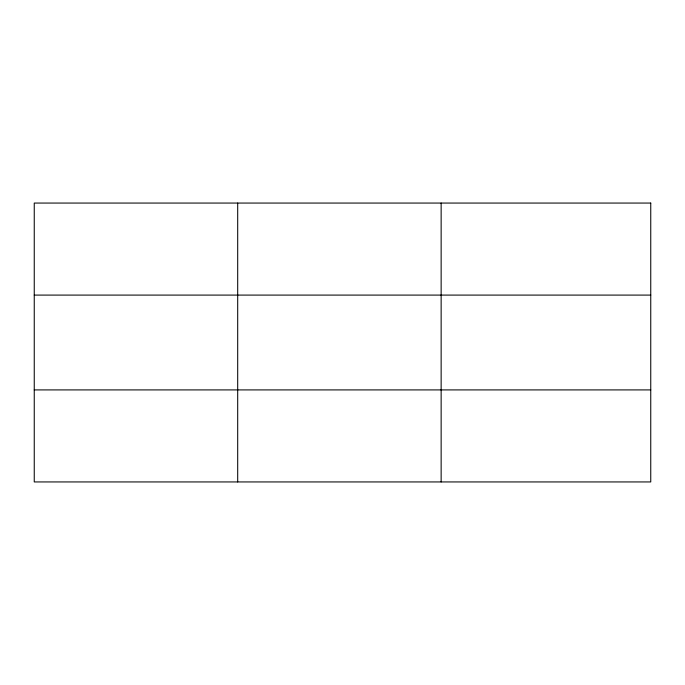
<?xml version="1.0" encoding="UTF-8"?>
<svg xmlns="http://www.w3.org/2000/svg" width="685" height="685" viewBox="0 0 685 685"><rect width="100%" height="100%" fill="white"/><g stroke="black" fill="none" stroke-linecap="round" stroke-linejoin="round"><path stroke-width="1.03" d="M237.695 203.06L237.695 481.94M441.14 203.06L441.14 481.94M34.25 295.089L650.75 295.089M34.25 389.911L650.75 389.911M650.75 203.06L650.75 481.94L34.25 481.94L34.25 203.06L650.75 203.06"/></g></svg>
